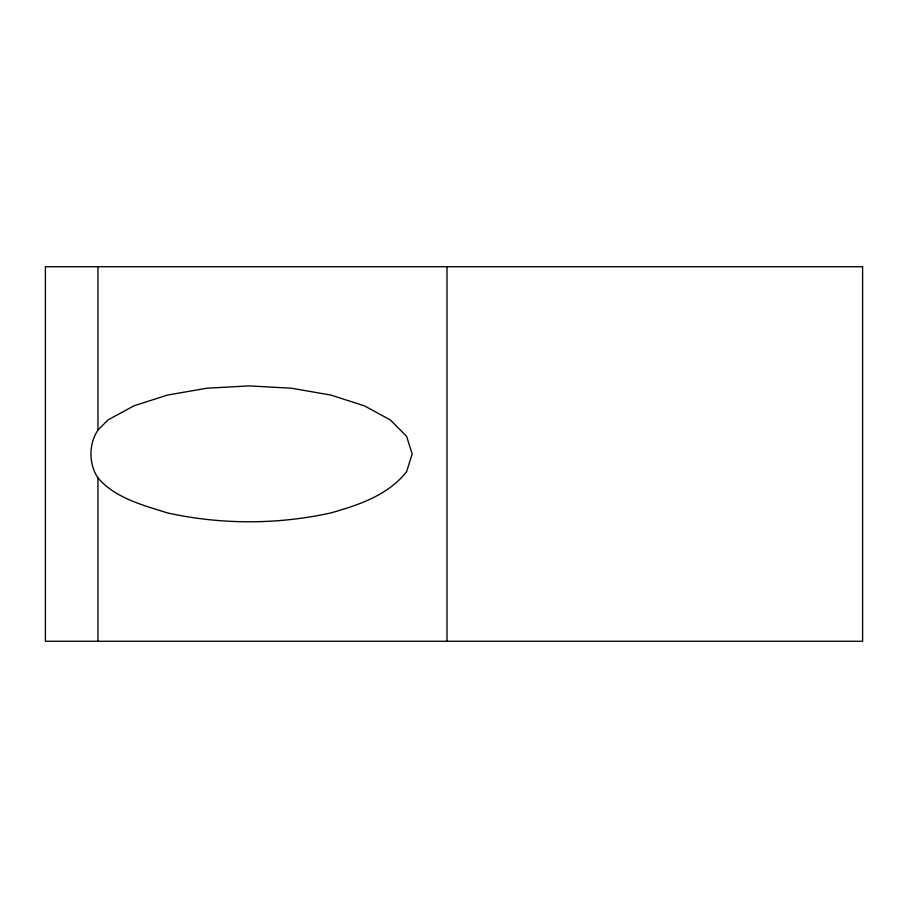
<?xml version="1.0" encoding="UTF-8"?>
<svg xmlns="http://www.w3.org/2000/svg" width="908" height="908" viewBox="0 0 908 908"><rect width="100%" height="100%" fill="white"/><g stroke="black" fill="none" stroke-linecap="round" stroke-linejoin="round"><path stroke-width="1.36" d="M97.95 430.086C88.632 443.944 88.632 464.056 97.95 477.914C115.498 498.288 143.021 505.189 167.662 512.975C221.223 524.722 277.11 524.722 330.671 512.975C358.546 505.041 388.079 495.359 406.625 471.627L412.175 454L406.625 436.373L390.338 419.95L364.426 405.842L330.671 395.025L291.354 388.215L249.167 385.9L206.979 388.215L167.662 395.025L133.896 405.842L107.995 419.95L97.95 430.086L97.95 266.725M447.008 266.725L447.008 641.275M97.95 477.914L97.95 641.275M862.6 266.725L45.4 266.725L45.4 641.275L862.6 641.275L862.6 266.725"/></g></svg>
